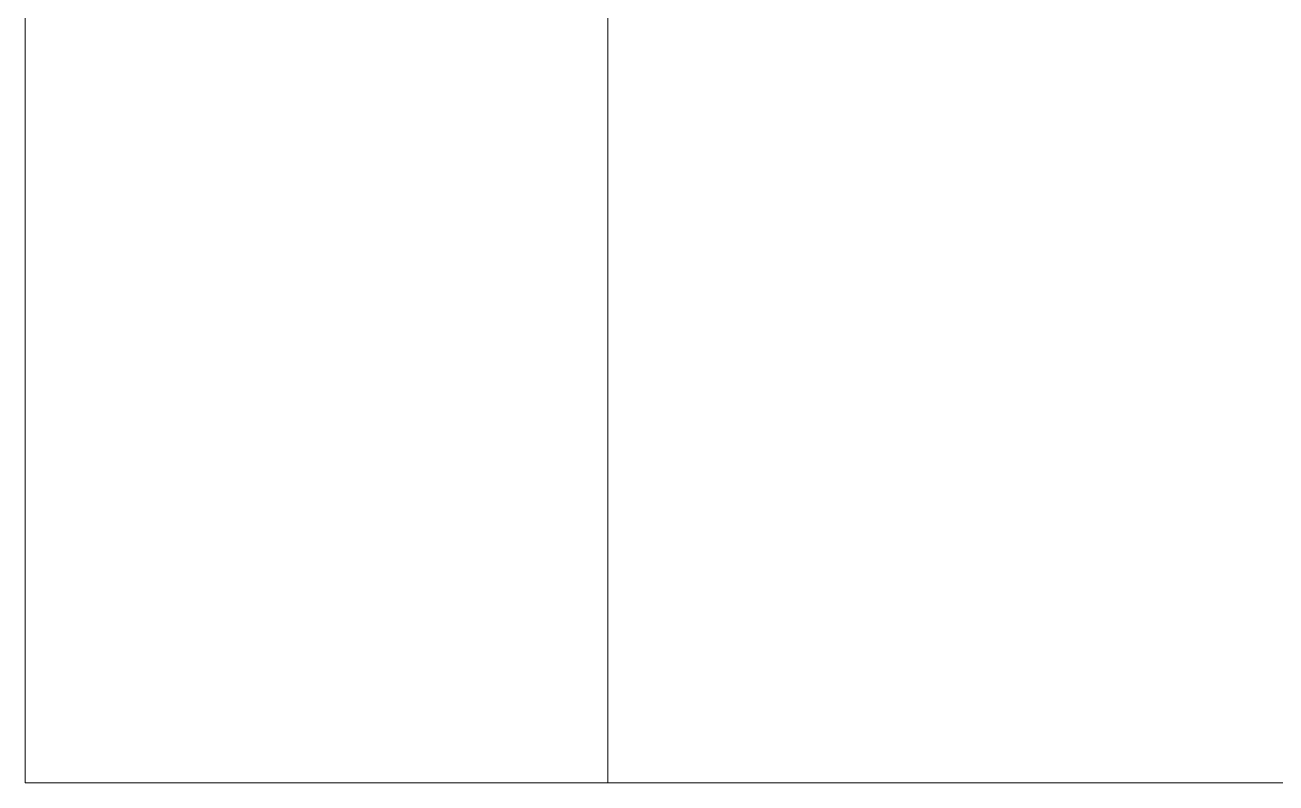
# Model space of a CAD drawing. Header units: millimetres. Extents: x -21807 to 29780, y -1565 to 60640.
# Drawn here: x -14988.59 to -14956.4, y 45016.94 to 45036.43 of the extents above; entities that cross this region are included whole.
import ezdxf

# ---------------------------------------------------------------- set-up
doc = ezdxf.new("R2010")
doc.units = ezdxf.units.MM
doc.layers.add('A-GLAZ', color=7, linetype='Continuous', lineweight=9, true_color=0x00007f)
doc.layers.add('A-WALL', color=7, linetype='Continuous', lineweight=9)

# ---------------------------------------------------------------- blocks, each defined once
blk = doc.blocks.new('AK_OViewTuongPanel - 1000x1200-V15-MẶT BẰNG PHÂN VÙNG NHIỆT ĐỘ _ ĐỘ ẨM')
at = {"layer": 'A-GLAZ', "color": 254, "lineweight": 13, "true_color": 0xcccce5}
blk.add_line((-500, 25), (500, 25), dxfattribs=at)
at = {"layer": 'A-GLAZ', "color": 9, "lineweight": 13, "true_color": 0xaaaad4}
for p, q in [((500, 25), (-500, 25)), ((515, 25), (500, 25)), ((500, 25), (500, 0)), ((515, 0), (515, 25))]:
    blk.add_line(p, q, dxfattribs=at)
at = {"layer": 'A-GLAZ', "color": 254, "lineweight": 13, "true_color": 0xe0e0ef}
for p, q in [((500, 25), (515, 25)), ((500, 5), (500, 25))]:
    blk.add_line(p, q, dxfattribs=at)
at = {"layer": 'A-GLAZ', "color": 7, "lineweight": 13, "true_color": 0xececf5}
blk.add_line((515, 25), (515, 0), dxfattribs=at)
blk = doc.blocks.new('AK-SGS-M3-A_rvt-1-MẶT BẰNG PHÂN VÙNG NHIỆT ĐỘ _ ĐỘ ẨM')
at = {"layer": 'A-WALL', "color": 7, "lineweight": 13, "true_color": 0xececec}
blk.add_line((-14988.589, 45016.937), (-14973.589, 45016.937), dxfattribs=at)
at = {"layer": 'A-WALL', "color": 254, "lineweight": 13, "true_color": 0xe0e0e0}
for q in [(-14988.589, 45016.937), (-13973.589, 45016.937)]:
    blk.add_line((-14973.589, 45016.937), q, dxfattribs=at)
at = {"layer": 'A-WALL', "color": 254, "lineweight": 13, "true_color": 0xcccccc}
blk.add_line((-13973.589, 45016.937), (-14973.589, 45016.937), dxfattribs=at)
at = {"layer": 'A-GLAZ', "color": 9, "lineweight": 13, "true_color": 0xaaaad4, "rotation": 180}
blk.add_blockref('AK_OViewTuongPanel - 1000x1200-V15-MẶT BẰNG PHÂN VÙNG NHIỆT ĐỘ _ ĐỘ ẨM', (-14473.589, 45041.937), dxfattribs=at)

msp = doc.modelspace()

# ---------------------------------------------------------------- block references
at = {"lineweight": 5}
msp.add_blockref('AK-SGS-M3-A_rvt-1-MẶT BẰNG PHÂN VÙNG NHIỆT ĐỘ _ ĐỘ ẨM', (0, 0), dxfattribs=at)

doc.saveas('drawing.dxf')
